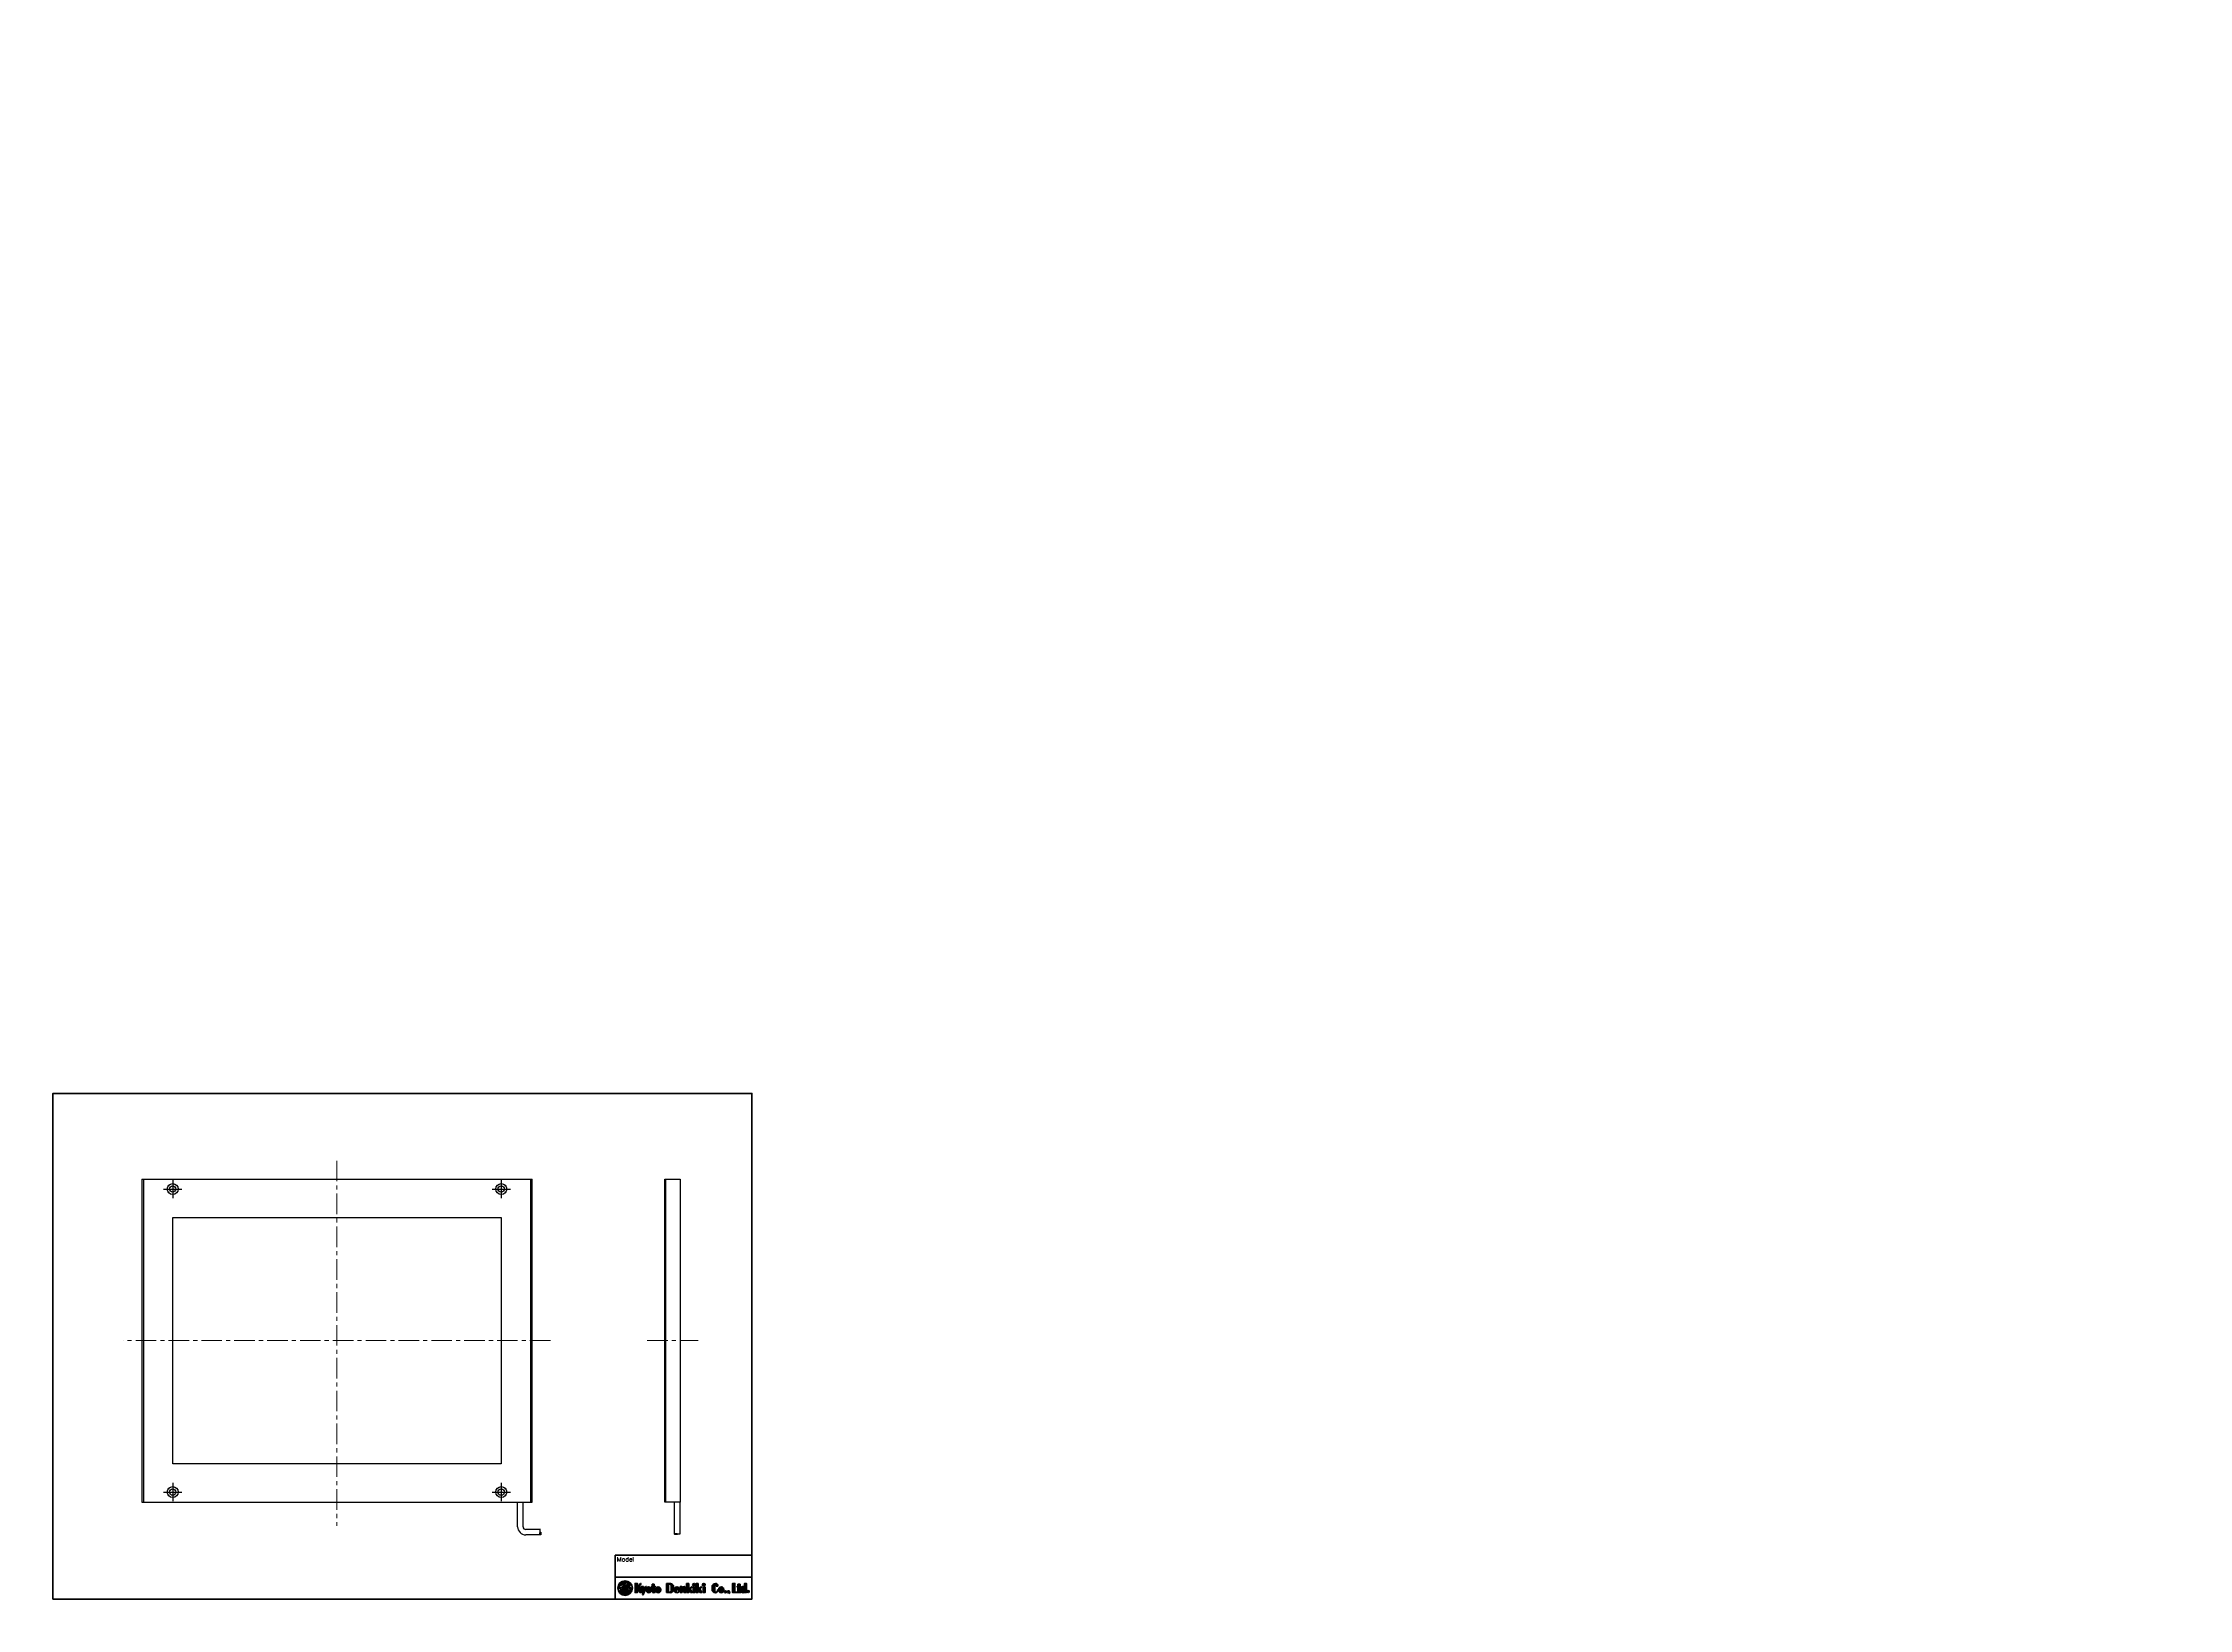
# Paper-space layout 'A3_1_3' of a CAD drawing. Header units: millimetres. Extents: x 0 to 392, y 0 to 286.
# The model-space entities are those that its viewports show. They can reach past a viewport. Long polylines and large blocks are cut down to what shows.
import ezdxf

# ---------------------------------------------------------------- set-up
doc = ezdxf.new("R2010")
doc.units = ezdxf.units.MM
doc.linetypes.add('CENTER', pattern=[2, 1.25, -0.25, 0.25, -0.25])
doc.layers.get('0').update_dxf_attribs({"lineweight": 30})
for name, color, linetype, lineweight in [('2KD_寸法１', 7, 'Continuous', 15), ('AUX', 7, 'Continuous', 40), ('PINOFF', 6, 'Continuous', 9)]:
    doc.layers.add(name, color=color, linetype=linetype, lineweight=lineweight)
doc.layers.get('PINOFF').freeze()
doc.styles.get("Standard").update_dxf_attribs({"font": 'simplex.shx', "width": 0.8, "bigfont": 'extfont.shx'})

# ---------------------------------------------------------------- blocks, each defined once
blk = doc.blocks.new('A$C58A435ED')
h = blk.add_hatch(color=256)
edge = h.paths.add_edge_path()
edge.add_ellipse((3.8, 4.2), major_axis=(2.36, 2.72), ratio=0.381944, start_angle=36.9142, end_angle=132.4984, ccw=False)
edge.add_arc((4.7, 6.4), 0.75, 47.7163, 192.9195, ccw=False)
edge.add_ellipse((3.8, 4.2), major_axis=(2.36, 2.72), ratio=0.381944, start_angle=355.1193, end_angle=374.4019, ccw=False)
edge.add_ellipse((4.2, 3.8), major_axis=(2.36, 2.72), ratio=0.381944, start_angle=320.8704, end_angle=364.8807, ccw=False)
edge.add_arc((4, -35.9), 40.1, 84.2752, 86.8987, ccw=False)
edge.add_arc((4, 4), 4, 0, 180)
edge.add_arc((4, -35.9), 40.1, 92.8389, 95.7248, ccw=False)
h = blk.add_hatch(color=256)
edge = h.paths.add_edge_path()
edge.add_arc((4, 4), 4, 180, 360)
edge.add_arc((4, 43.9), 40.1, 272.8389, 275.7248, ccw=False)
edge.add_ellipse((4.2, 3.8), major_axis=(2.36, 2.72), ratio=0.381944, start_angle=175.1193, end_angle=312.4984, ccw=False)
edge.add_ellipse((3.8, 4.2), major_axis=(2.36, 2.72), ratio=0.381944, start_angle=140.8704, end_angle=184.8807, ccw=False)
edge.add_arc((4, 43.9), 40.1, 264.2752, 266.8987, ccw=False)
h = blk.add_hatch(color=256)
edge = h.paths.add_edge_path(flags=17)
edge.add_ellipse((4.2, 3.8), major_axis=(2.36, 2.72), ratio=0.381944, start_angle=130.1847, end_angle=175.1193)
edge.add_ellipse((3.8, 4.2), major_axis=(2.36, 2.72), ratio=0.381944, start_angle=184.8807, end_angle=296.5044)
edge.add_arc((4, 43.9), 40.1, 267.8758, 271.7647, ccw=False)
h = blk.add_hatch(color=256)
edge = h.paths.add_edge_path(flags=17)
edge.add_ellipse((3.8, 4.2), major_axis=(2.36, 2.72), ratio=0.381944, start_angle=310.1847, end_angle=355.1193)
edge.add_ellipse((4.2, 3.8), major_axis=(2.36, 2.72), ratio=0.381944, start_angle=364.8807, end_angle=376.9173)
edge.add_arc((4.6, 6.4), 0.783, -118.932, 3.6503, ccw=False)
edge.add_ellipse((4.2, 3.8), major_axis=(2.36, 2.72), ratio=0.381944, start_angle=39.809, end_angle=116.5044)
edge.add_arc((4, -35.9), 40.1, 87.8758, 91.7647, ccw=False)
blk.add_circle((4, 4), 4)
for centre, radius, start, end in [((4, -35.9), 40.1, 92.8389, 95.7248), ((4, 43.9), 40.1, 264.2752, 266.8987), ((4, 43.9), 40.1, 267.8758, 271.7647), ((4, -35.9), 40.1, 87.8758, 91.7647), ((4.7, 6.4), 0.75, 46.1932, 192.9195), ((4.6, 6.4), 0.783, 241.068, 3.6503), ((4, 43.9), 40.1, 272.8389, 275.7248), ((4, -35.9), 40.1, 84.2752, 86.8987)]:
    blk.add_arc(centre, radius, start, end)
for centre, start_param, end_param in [((3.8, 4.2), 2.009737, 4.900602), ((4.2, 3.8), 1.88285, 5.049036), ((3.8, 4.2), 1.10042, 1.907443), ((4.2, 3.8), 1.14108, 1.759009), ((3.8, 4.2), 5.024443, 6.875096), ((4.2, 3.8), 5.15133, 6.96942)]:
    blk.add_ellipse(centre, major_axis=(2.36, 2.72), ratio=0.381944, start_param=start_param, end_param=end_param)
blk = doc.blocks.new('A$C7F8063EA')
for points in [[(2.4, 4.8), (3.4, 6.2), (2.9, 6.2), (1.3, 4.1), (1.3, 6.2), (0, 6.2), (0, 1.1), (1.3, 1.1), (1.3, 3.4), (1.5, 3.7), (2.6, 1.1), (4.1, 1.1)], [(4.5, 1.1), (4.1, 0), (4.4, 0), (6.2, 4.4), (5.8, 4.4), (5.2, 2.8), (4.5, 4.4), (3.4, 4.4)], [(28.2, 6.2), (28.2, 1.1), (29.4, 1.1), (29.4, 2.6), (29.5, 2.8), (30.3, 1.1), (31.3, 1.1), (30.2, 3.3), (31.3, 4.2), (31.1, 4.4), (29.4, 3), (29.4, 6.2)], [(31.8, 4.2), (31.8, 1.1), (32.9, 1.1), (32.9, 4.2)], [(33.4, 6.2), (33.4, 1.1), (34.5, 1.1), (34.5, 2.6), (34.7, 2.8), (35.5, 1.1), (36.5, 1.1), (35.4, 3.3), (36.5, 4.2), (36.3, 4.4), (34.5, 3), (34.5, 6.2)], [(37.2, 4.2), (37.2, 1.1), (38.3, 1.1), (38.3, 4.2)], [(53.4, 6.2), (53.4, 1.1), (54.7, 1.1), (56.3, 1.1), (56.3, 1.4), (54.7, 1.4), (54.7, 6.2)]]:
    blk.add_hatch(color=256).paths.add_polyline_path(points)
h = blk.add_hatch(color=256)
h.paths.add_polyline_path([(6, 2.5, 0.993056), (8.9, 2.5), (8.9, 2.9, 1.006911), (6, 2.9)])
h.paths.add_polyline_path([(7.1, 3.9, -1.045169), (7.8, 3.9), (7.8, 1.6, -1.045169), (7.1, 1.6)], flags=16)
h = blk.add_hatch(color=256)
edge = h.paths.add_edge_path()
edge.add_line((9.4, 4.2), (9.4, 1.8))
edge.add_ellipse((10, 1.8), major_axis=(0, 0.709), ratio=0.902288, start_angle=90, end_angle=180)
edge.add_line((10, 1.1), (11, 1.1))
edge.add_line((11, 1.1), (11, 1.4))
edge.add_ellipse((11, 1.9), major_axis=(0, -0.528), ratio=0.918034, start_angle=270, end_angle=360, ccw=False)
edge.add_line((10.5, 1.9), (10.5, 4.2))
edge.add_line((10.5, 4.2), (10.9, 4.2))
edge.add_line((10.9, 4.2), (10.9, 4.6))
edge.add_line((10.9, 4.6), (10.5, 4.6))
edge.add_line((10.5, 4.6), (10.5, 5.8))
edge.add_line((10.5, 5.8), (9.4, 5.8))
edge.add_line((9.4, 5.8), (9.4, 4.6))
edge.add_line((9.4, 4.6), (9.1, 4.6))
edge.add_line((9.1, 4.6), (9.1, 4.2))
edge.add_line((9.1, 4.2), (9.4, 4.2))
h = blk.add_hatch(color=256)
h.paths.add_polyline_path([(12.7, 4.4), (12.6, 4.4, 0.412198), (11.2, 2.9), (11.2, 2.5, 0.993056), (14.1, 2.5), (14.1, 2.9, 0.416232)])
h.paths.add_polyline_path([(12.3, 3.9, -1.045169), (13, 3.9), (13, 1.6, -1.045169), (12.3, 1.6)], flags=16)
h = blk.add_hatch(color=256)
edge = h.paths.add_edge_path()
edge.add_line((17.2, 1.1), (19.3, 1.1))
edge.add_ellipse((19.3, 3), major_axis=(0, -1.92), ratio=0.930559, start_angle=0, end_angle=90)
edge.add_line((21.1, 3), (21.1, 4.2))
edge.add_ellipse((19.3, 4.2), major_axis=(0, 1.92), ratio=0.930559, start_angle=270, end_angle=360)
edge.add_line((19.3, 6.2), (17.2, 6.2))
edge.add_line((17.2, 6.2), (17.2, 1.1))
edge = h.paths.add_edge_path(flags=16)
edge.add_line((18.3, 5.8), (19.1, 5.8))
edge.add_ellipse((19.1, 5.1), major_axis=(0, 0.7), ratio=0.929746, start_angle=270, end_angle=359.8389, ccw=False)
edge.add_line((19.8, 5.1), (19.8, 2.1))
edge.add_ellipse((19.1, 2.1), major_axis=(0, -0.7), ratio=0.929746, start_angle=0.1611, end_angle=90, ccw=False)
edge.add_line((19.1, 1.4), (18.3, 1.4))
edge.add_line((18.3, 1.4), (18.3, 5.8))
h = blk.add_hatch(color=256)
edge = h.paths.add_edge_path()
edge.add_line((22.9, 4.4), (22.9, 4.4))
edge.add_arc((22.9, 2.9), 1.46, 90.3946, 180)
edge.add_line((21.4, 2.9), (21.4, 2.5))
edge.add_arc((22.9, 2.5), 1.46, 180.2595, 269.3397)
edge.add_line((22.9, 1.1), (22.9, 1.1))
edge.add_arc((22.9, 2.5), 1.46, 270.6603, 354.2194)
edge.add_line((24.3, 2.4), (24.1, 2.4))
edge.add_ellipse((22.9, 2.4), major_axis=(-1.2, 0), ratio=0.941657, start_angle=90.1774, end_angle=180, ccw=False)
edge.add_arc((22.9, 1.6), 0.325, 180, 276.5641, ccw=False)
edge.add_line((22.5, 1.6), (22.5, 2.7))
edge.add_line((22.5, 2.7), (24.3, 2.7))
edge.add_line((24.3, 2.7), (24.3, 2.9))
edge.add_arc((22.9, 2.9), 1.46, 359.2107, 449.6054)
h.paths.add_polyline_path([(22.5, 3.1), (22.5, 3.9, -1.045169), (23.2, 3.9), (23.2, 3.1)], flags=16)
h = blk.add_hatch(color=256)
edge = h.paths.add_edge_path()
edge.add_line((24.7, 4.4), (24.7, 1.1))
edge.add_line((24.7, 1.1), (25.8, 1.1))
edge.add_line((25.8, 1.1), (25.8, 3.7))
edge.add_ellipse((26.2, 3.7), major_axis=(0.377, 0.217), ratio=0.907884, start_angle=60.0645, end_angle=150.0645, ccw=False)
edge.add_ellipse((26.2, 3.7), major_axis=(0, 0.404), ratio=0.965673, start_angle=270, end_angle=360, ccw=False)
edge.add_line((26.6, 3.7), (26.6, 1.1))
edge.add_line((26.6, 1.1), (27.7, 1.1))
edge.add_line((27.7, 1.1), (27.7, 3.4))
edge.add_ellipse((26.8, 3.4), major_axis=(0, 1.05), ratio=0.925613, start_angle=270, end_angle=360)
edge.add_ellipse((26.8, 4), major_axis=(-0.975, 0), ratio=0.402759, start_angle=270, end_angle=360)
edge.add_line((25.8, 4), (25.8, 4.2))
edge.add_line((25.8, 4.2), (25.6, 4.4))
edge.add_line((25.6, 4.4), (24.7, 4.4))
h = blk.add_hatch(color=256)
edge = h.paths.add_edge_path()
edge.add_ellipse((32.3, 5.5), major_axis=(-0.803, 0), ratio=0.880683, start_angle=0, end_angle=360)
h = blk.add_hatch(color=256)
edge = h.paths.add_edge_path()
edge.add_ellipse((37.6, 5.5), major_axis=(-0.803, 0), ratio=0.880683, start_angle=0, end_angle=360)
h = blk.add_hatch(color=256)
edge = h.paths.add_edge_path()
edge.add_arc((44, 5.4), 0.402, 0, 180, ccw=False)
edge.add_line((44.4, 5.4), (44.4, 4.6))
edge.add_line((44.4, 4.6), (45.4, 4.6))
edge.add_ellipse((44, 4.6), major_axis=(0, 1.59), ratio=0.861671, start_angle=270, end_angle=360)
edge.add_ellipse((44, 4.4), major_axis=(-1.84, 0), ratio=0.958258, start_angle=270, end_angle=360)
edge.add_line((42.2, 4.4), (42.2, 2.8))
edge.add_ellipse((44, 2.8), major_axis=(-1.84, 0), ratio=0.958258, start_angle=0, end_angle=90)
edge.add_ellipse((44, 2.6), major_axis=(0, -1.59), ratio=0.859541, start_angle=0, end_angle=90)
edge.add_line((45.4, 2.6), (45.1, 2.6))
edge.add_line((45.1, 2.6), (45.1, 2.1))
edge.add_ellipse((44.5, 2.1), major_axis=(0, -0.689), ratio=0.905354, start_angle=0, end_angle=90, ccw=False)
edge.add_line((44.5, 1.4), (44.1, 1.4))
edge.add_ellipse((44.1, 1.9), major_axis=(0, 0.516), ratio=0.975773, start_angle=90, end_angle=180, ccw=False)
edge.add_line((43.6, 1.9), (43.6, 5.4))
h = blk.add_hatch(color=256)
h.paths.add_polyline_path([(45.7, 2.5, 0.409357), (47.2, 1.1), (47.2, 1.1, 0.409404), (48.7, 2.5), (48.7, 2.9, 1.006911), (45.7, 2.9)])
h.paths.add_polyline_path([(46.9, 3.9, -1), (47.5, 3.9), (47.5, 1.6, -1), (46.9, 1.6)], flags=16)
h = blk.add_hatch(color=256)
edge = h.paths.add_edge_path()
edge.add_ellipse((49.5, 1.6), major_axis=(-0.65, 0), ratio=0.820872, start_angle=0, end_angle=360)
h = blk.add_hatch(color=256)
edge = h.paths.add_edge_path()
edge.add_ellipse((51.1, 1.6), major_axis=(-0.65, 0), ratio=0.820872, start_angle=178.569, end_angle=477.5428)
edge.add_ellipse((51.3, 1.1), major_axis=(0, -0.409), ratio=0.251102, start_angle=0, end_angle=84.6433, ccw=False)
edge.add_ellipse((51.3, 1.4), major_axis=(0, -0.72), ratio=0.731271, start_angle=0, end_angle=90)
edge.add_ellipse((51.7, 1.4), major_axis=(0, 0.202), ratio=0.432391, start_angle=270, end_angle=339.5604)
edge.add_ellipse((51.7, 1.4), major_axis=(0, 0.202), ratio=0.432391, start_angle=339.5604, end_angle=340.2548, ccw=False)
h = blk.add_hatch(color=256)
edge = h.paths.add_edge_path()
edge.add_line((56, 4.2), (56.3, 4.2))
edge.add_line((56.3, 4.2), (56.3, 1.8))
edge.add_ellipse((57, 1.8), major_axis=(0, 0.709), ratio=0.902288, start_angle=90, end_angle=180)
edge.add_line((57, 1.1), (58, 1.1))
edge.add_line((58, 1.1), (58, 1.4))
edge.add_ellipse((58, 1.9), major_axis=(0, -0.528), ratio=0.918034, start_angle=270, end_angle=360, ccw=False)
edge.add_line((57.5, 1.9), (57.5, 4.2))
edge.add_line((57.5, 4.2), (57.8, 4.2))
edge.add_line((57.8, 4.2), (57.8, 4.6))
edge.add_line((57.8, 4.6), (57.5, 4.6))
edge.add_line((57.5, 4.6), (57.5, 5.8))
edge.add_line((57.5, 5.8), (56.3, 5.8))
edge.add_line((56.3, 5.8), (56.3, 4.6))
edge.add_line((56.3, 4.6), (56, 4.6))
edge.add_line((56, 4.6), (56, 4.2))
h = blk.add_hatch(color=256)
edge = h.paths.add_edge_path()
edge.add_line((61, 6.2), (60, 6.2))
edge.add_line((60, 6.2), (60, 4))
edge.add_ellipse((59.4, 3.2), major_axis=(0, -1.25), ratio=0.700546, start_angle=140.5626, end_angle=180)
edge.add_line((59.4, 4.4), (59, 4.4))
edge.add_ellipse((59, 3.2), major_axis=(0, -1.25), ratio=0.700546, start_angle=180, end_angle=270)
edge.add_line((58.1, 3.2), (58.1, 2.3))
edge.add_ellipse((59, 2.3), major_axis=(0, 1.25), ratio=0.700546, start_angle=90, end_angle=180)
edge.add_line((59, 1.1), (59.4, 1.1))
edge.add_ellipse((59.4, 2.3), major_axis=(0, 1.25), ratio=0.700546, start_angle=180, end_angle=219.4374)
edge.add_line((60, 1.5), (60, 1.1))
edge.add_line((60, 1.1), (61, 1.1))
edge.add_line((61, 1.1), (61, 6.2))
h.paths.add_polyline_path([(60, 1.7, -1), (59.2, 1.7), (59.2, 3.8, -1), (60, 3.8)], flags=16)
h = blk.add_hatch(color=256)
edge = h.paths.add_edge_path()
edge.add_ellipse((62, 1.7), major_axis=(-0.582, 0), ratio=0.959913, start_angle=0, end_angle=360)
for p, q in [((0, 6.2), (1.3, 6.2)), ((0, 1.1), (1.3, 1.1)), ((2.9, 6.2), (1.3, 4.1)), ((1.5, 3.7), (1.3, 3.4)), ((2.6, 1.1), (1.5, 3.7)), ((3.4, 6.2), (2.4, 4.8)), ((4.1, 1.1), (2.4, 4.8)), ((4.1, 1.1), (2.6, 1.1)), ((2.9, 6.2), (3.4, 6.2)), ((3.4, 4.4), (4.5, 1.1)), ((3.4, 4.4), (4.5, 4.4)), ((3.4, 4.4), (4.5, 4.4)), ((4.1, 0), (4.5, 1.1)), ((4.1, 0), (4.4, 0)), ((4.4, 0), (6.2, 4.4)), ((4.5, 4.4), (5.2, 2.8)), ((5.2, 2.8), (5.8, 4.4)), ((5.8, 4.4), (6.2, 4.4)), ((6, 2.9), (6, 2.5)), ((8.9, 2.9), (8.9, 2.5)), ((9.1, 4.6), (9.1, 4.2)), ((9.1, 4.6), (9.1, 4.2)), ((9.1, 4.2), (9.4, 4.2)), ((9.1, 4.2), (9.4, 4.2)), ((9.4, 5.8), (10.5, 5.8)), ((9.4, 5.8), (9.4, 4.6)), ((9.4, 4.2), (9.4, 1.8)), ((10, 1.1), (11, 1.1)), ((11, 1.1), (10, 1.1)), ((10.5, 5.8), (10.5, 4.6)), ((10.5, 4.2), (10.9, 4.2)), ((10.5, 4.2), (10.9, 4.2)), ((10.5, 4.2), (10.5, 1.9)), ((11, 1.4), (11, 1.1)), ((11, 1.4), (11, 1.1)), ((11, 1.1), (11, 1.1)), ((11.2, 2.9), (11.2, 2.5)), ((12.6, 4.4), (12.7, 4.4)), ((12.7, 1.1), (12.7, 1.1)), ((14.1, 2.9), (14.1, 2.5)), ((17.2, 6.2), (19.3, 6.2)), ((17.2, 1.1), (17.2, 6.2)), ((17.2, 1.1), (17.2, 6.2)), ((17.2, 6.2), (19.3, 6.2)), ((17.2, 1.1), (19.3, 1.1)), ((17.2, 1.1), (19.3, 1.1)), ((18.3, 5.8), (18.3, 1.4)), ((18.3, 1.4), (18.3, 5.8)), ((18.3, 5.8), (19.1, 5.8)), ((18.3, 1.4), (19.1, 1.4)), ((19.8, 5.1), (19.8, 2.1)), ((21.1, 4.2), (21.1, 3)), ((21.4, 2.9), (21.4, 2.5)), ((22.5, 3.1), (23.2, 3.1)), ((22.5, 2.7), (24.3, 2.7)), ((22.9, 4.4), (22.9, 4.4)), ((22.9, 1.1), (22.9, 1.1)), ((22.9, 1.1), (22.9, 1.1)), ((24.1, 2.4), (24.3, 2.4)), ((24.3, 2.9), (24.3, 2.7)), ((24.7, 4.4), (25.6, 4.4)), ((24.7, 1.1), (24.7, 4.4)), ((24.7, 4.4), (25.6, 4.4)), ((24.7, 4.4), (25.6, 4.4)), ((24.7, 1.1), (24.7, 4.4)), ((24.7, 4.4), (25.6, 4.4)), ((24.7, 1.1), (25.8, 1.1)), ((24.7, 1.1), (25.8, 1.1)), ((25.8, 4.2), (25.6, 4.4)), ((25.8, 4.2), (25.6, 4.4)), ((25.8, 4), (25.8, 4.2)), ((25.8, 4), (25.8, 4.2)), ((25.8, 4.2), (25.8, 4)), ((25.8, 1.1), (25.8, 3.7)), ((25.8, 1.1), (25.8, 3.7)), ((26.6, 1.1), (26.6, 3.7)), ((26.6, 1.1), (26.6, 3.7)), ((26.6, 1.1), (27.7, 1.1)), ((26.6, 1.1), (27.7, 1.1)), ((27.7, 1.1), (27.7, 3.4)), ((27.7, 1.1), (27.7, 3.4)), ((28.2, 6.2), (29.4, 6.2)), ((28.2, 6.2), (28.2, 1.1)), ((29.4, 6.2), (28.2, 6.2)), ((28.2, 1.1), (29.4, 1.1)), ((28.2, 1.1), (29.4, 1.1)), ((29.4, 3), (29.4, 6.2)), ((31.2, 4.4), (29.4, 3)), ((29.5, 2.8), (29.4, 2.6)), ((29.4, 1.1), (29.4, 2.6)), ((30.3, 1.1), (29.5, 2.8)), ((31.3, 4.2), (30.2, 3.3)), ((31.3, 1.1), (30.2, 3.3)), ((30.3, 1.1), (31.3, 1.1)), ((31.1, 4.4), (31.3, 4.2)), ((31.8, 1.1), (32.9, 1.1)), ((33.4, 6.2), (34.5, 6.2)), ((33.4, 6.2), (33.4, 1.1)), ((34.5, 6.2), (33.4, 6.2)), ((33.4, 1.1), (34.5, 1.1)), ((33.4, 1.1), (34.5, 1.1)), ((34.5, 3), (34.5, 6.2)), ((36.3, 4.4), (34.5, 3)), ((34.7, 2.8), (34.5, 2.6)), ((34.5, 1.1), (34.5, 2.6)), ((35.5, 1.1), (34.7, 2.8)), ((36.5, 4.2), (35.4, 3.3)), ((36.5, 1.1), (35.4, 3.3)), ((35.5, 1.1), (36.5, 1.1)), ((36.3, 4.4), (36.5, 4.2)), ((37.2, 1.1), (38.3, 1.1)), ((37.5, 6.2), (37.6, 6.2)), ((37.5, 6.2), (37.5, 6.2)), ((37.5, 4.8), (37.5, 4.8)), ((42.2, 4.4), (42.2, 4.4)), ((42.2, 4.4), (42.2, 2.8)), ((43.6, 5.4), (43.6, 1.9)), ((43.6, 5.4), (43.6, 1.9)), ((44.1, 1.4), (44.5, 1.4)), ((44.1, 1.4), (44.5, 1.4)), ((44.4, 4.6), (44.4, 5.4)), ((44.4, 4.6), (44.4, 5.4)), ((45.4, 4.6), (44.4, 4.6)), ((44.4, 4.6), (45.4, 4.6)), ((45.4, 2.6), (45.1, 2.6)), ((45.1, 2.6), (45.1, 2.1)), ((45.4, 2.6), (45.1, 2.6)), ((45.1, 2.6), (45.1, 2.1)), ((45.7, 2.9), (45.7, 2.5)), ((47.2, 1.1), (47.2, 1.1)), ((48.7, 2.9), (48.7, 2.5)), ((51.8, 1.6), (51.8, 1.6)), ((53.4, 6.2), (54.7, 6.2)), ((53.4, 1.1), (56.3, 1.1)), ((54.7, 1.4), (54.7, 2)), ((56, 4.6), (56, 4.2)), ((56, 4.6), (56, 4.2)), ((56, 4.2), (56.3, 4.2)), ((56, 4.2), (56.3, 4.2)), ((56.3, 5.8), (57.5, 5.8)), ((56.3, 5.8), (56.3, 4.6)), ((56.3, 4.2), (56.3, 1.8)), ((58, 1.1), (57, 1.1)), ((57.5, 5.8), (57.5, 4.6)), ((57.5, 4.2), (57.8, 4.2)), ((57.5, 4.2), (57.8, 4.2)), ((57.5, 4.2), (57.5, 1.9)), ((58, 1.4), (58, 1.1)), ((58, 1.4), (58, 1.1)), ((58, 1.1), (58, 1.4)), ((58.1, 3.2), (58.1, 2.4)), ((58.1, 3.2), (58.1, 2.3)), ((59.4, 4.4), (59, 4.4)), ((59, 1.1), (59.4, 1.1)), ((59.2, 3.8), (59.2, 1.7)), ((59.2, 3.8), (59.2, 1.7)), ((60, 6.2), (61, 6.2)), ((60, 6.2), (61, 6.2)), ((61, 1.1), (61, 2)), ((61, 1.1), (61, 2)), ((62, 2.2), (62, 2.2)), ((62, 1.1), (62, 1.1)), ((62.6, 1.7), (62.6, 1.7))]:
    blk.add_line(p, q)
for points in [[(1.3, 3.4), (1.3, 1.1), (0, 1.1), (0, 6.2), (1.3, 6.2), (1.3, 4.1)], [(7.1, 3.9), (7.1, 1.6)], [(7.8, 1.5), (7.8, 3.9)], [(9.1, 4.2), (9.1, 4.6), (9.4, 4.6)], [(9.1, 4.2), (9.1, 4.6), (9.4, 4.6)], [(10.5, 4.6), (10.9, 4.6), (10.9, 4.2)], [(10.5, 4.6), (10.9, 4.6), (10.9, 4.2)], [(12.3, 3.9), (12.3, 1.6)], [(13, 1.5), (13, 3.9)], [(22.5, 3.9), (22.5, 3.1)], [(22.5, 2.7), (22.5, 1.6)], [(23.2, 3.1), (23.2, 3.9)], [(46.9, 3.9), (46.9, 1.6)], [(47.5, 3.9), (47.5, 1.6)], [(54.7, 1.1), (53.4, 1.1), (53.4, 6.2), (54.7, 6.2), (54.7, 1.4)], [(54.7, 1.1), (56.3, 1.1), (56.3, 1.4), (54.7, 1.4)], [(56.3, 4.2), (56, 4.2), (56, 4.6), (56.3, 4.6)], [(56.3, 4.2), (56, 4.2), (56, 4.6), (56.3, 4.6)], [(57.5, 4.6), (57.8, 4.6), (57.8, 4.2), (57.5, 4.2)], [(57.5, 4.6), (57.8, 4.6), (57.8, 4.2), (57.5, 4.2)], [(60, 4), (60, 6.2), (61, 6.2), (61, 1.1), (60, 1.1), (60, 1.5)], [(60, 4), (60, 6.2), (61, 6.2), (61, 1.1), (60, 1.1), (60, 1.5)], [(60, 1.7), (60, 3.8)], [(60, 1.7), (60, 3.8)]]:
    blk.add_lwpolyline(points)
for points in [[(31.8, 4.2), (32.9, 4.2), (32.9, 1.1), (31.8, 1.1)], [(37.2, 4.2), (38.3, 4.2), (38.3, 1.1), (37.2, 1.1)]]:
    blk.add_lwpolyline(points, close=True)
for centre, radius, start, end in [((7.5, 2.9), 1.46, 359.2107, 180), ((7.5, 2.5), 1.46, 179.5961, 359.6054), ((7.5, 3.9), 0.325, 354.9391, 180), ((7.5, 1.6), 0.325, 180, 5.0609), ((12.6, 2.9), 1.46, 359.2107, 180), ((12.6, 2.5), 1.46, 179.5961, 359.6054), ((12.6, 3.9), 0.325, 354.9391, 180), ((12.6, 1.6), 0.325, 180, 5.0609), ((22.9, 2.9), 1.46, 359.2107, 180), ((22.9, 2.5), 1.46, 179.7405, 354.2194), ((22.9, 3.9), 0.325, 354.9391, 180), ((22.9, 1.6), 0.325, 180, 273.149), ((44, 5.4), 0.402, 0, 180), ((47.2, 2.9), 1.46, 359.2107, 180), ((47.2, 2.5), 1.46, 179.5961, 359.6054), ((47.2, 3.9), 0.325, 0, 180), ((47.2, 1.6), 0.325, 180, 360), ((59.6, 3.8), 0.411, 0, 180), ((59.6, 1.7), 0.411, 180, 0)]:
    blk.add_arc(centre, radius, start, end)
for centre, major_axis, ratio, start_param, end_param in [((10, 1.8), (0, 0.709), 0.902288, 1.570796, 3.141593), ((11, 1.9), (0, -0.528), 0.918034, 4.712389, 6.283185), ((19.1, 5.1), (0, 0.7), 0.929746, 4.712389, 6.280162), ((19.3, 4.2), (0, 1.92), 0.930559, 4.712389, 6.283185), ((22.9, 2.4), (-1.2, 0), 0.941657, 1.573713, 3.141593), ((26.8, 4), (-0.975, 0), 0.402759, 4.712389, 6.283185), ((26.2, 3.7), (0, 0.404), 0.965673, 4.712389, 6.283185), ((26.8, 3.4), (0, 1.05), 0.925613, 4.712389, 6.283185), ((44, 4.4), (-1.84, 0), 0.958258, 4.712389, 6.283185), ((44.1, 1.9), (0, 0.516), 0.975773, 1.570796, 3.141593), ((44, 4.6), (0, 1.59), 0.861671, 4.712389, 6.283185), ((44, 2.6), (0, -1.59), 0.859541, 0, 1.570796), ((44.5, 2.1), (0, -0.689), 0.905354, 0, 1.570796), ((51.1, 1.6), (-0.65, 0), 0.820872, 3.11117, 8.258473), ((51.3, 1.4), (0, -0.72), 0.731271, 0, 1.570796), ((51.3, 1.1), (0, -0.409), 0.251102, 0, 1.547256), ((51.7, 1.4), (0, 0.202), 0.432391, 4.712389, 5.59034), ((57, 1.8), (0, 0.709), 0.902288, 1.570796, 3.141593), ((58, 1.9), (0, -0.528), 0.918034, 4.712389, 6.283185), ((59, 3.2), (0, -1.25), 0.700546, 3.141592, 4.712389), ((59.4, 2.3), (0, 1.25), 0.700546, 3.141592, 4.006894)]:
    blk.add_ellipse(centre, major_axis=major_axis, ratio=ratio, start_param=start_param, end_param=end_param)
at = {"extrusion": (0, 0, -1)}
for centre, major_axis, ratio, start_param, end_param in [((19.1, 2.1), (0, -0.7), 0.929746, 4.712389, 6.280162), ((19.3, 3), (0, -1.92), 0.930559, 4.712389, 6.283185), ((26.2, 3.7), (0.377, 0.217), 0.907884, 3.706835, 5.194113), ((44, 2.8), (-1.84, 0), 0.958258, 4.712389, 6.283185), ((59, 2.3), (0, 1.25), 0.700546, 3.141592, 4.712389), ((59.4, 3.2), (0, -1.25), 0.700546, 3.141592, 4.006894)]:
    blk.add_ellipse(centre, major_axis=major_axis, ratio=ratio, start_param=start_param, end_param=end_param, dxfattribs=at)
for centre, major_axis, ratio in [((32.3, 5.5), (-0.803, 0), 0.880683), ((37.6, 5.5), (-0.803, 0), 0.880683), ((49.5, 1.6), (-0.65, 0), 0.820872), ((62, 1.7), (-0.582, 0), 0.959913)]:
    blk.add_ellipse(centre, major_axis=major_axis, ratio=ratio)
blk = doc.blocks.new('A$C1B81619F')
for p, q in [((-8.4, 0), (-8, 0)), ((-8.4, -177), (-8.4, 0)), ((-8, 0), (0, 0)), ((-8, -177), (-8, 0)), ((-8, 0), (-8, -177)), ((0, 0), (0, -177)), ((-8, -177), (-8.4, -177)), ((0, -177), (-8, -177)), ((-3, -185), (-3, -177)), ((-3, -194.6), (-3, -185)), ((0, -185), (0, -177)), ((0, -194.6), (0, -185))]:
    blk.add_line(p, q)
for points in [[(-3, -194.55), (-2.9972, -194.5151), (-2.9886, -194.4805), (-2.9745, -194.4465), (-2.9548, -194.4132), (-2.9297, -194.381), (-2.8995, -194.35), (-2.8644, -194.3206), (-2.8245, -194.2929), (-2.7803, -194.2672), (-2.7321, -194.2436), (-2.6801, -194.2223), (-2.625, -194.2036), (-2.5669, -194.1875), (-2.5065, -194.1741), (-2.4441, -194.1636), (-2.3803, -194.1561), (-2.3154, -194.1515), (-2.25, -194.15), (-2.1846, -194.1515), (-2.1197, -194.1561), (-2.0559, -194.1636), (-1.9935, -194.1741), (-1.9331, -194.1875), (-1.875, -194.2036), (-1.8199, -194.2223), (-1.7679, -194.2436), (-1.7197, -194.2672), (-1.6755, -194.2929), (-1.6356, -194.3206), (-1.6005, -194.35), (-1.5703, -194.381), (-1.5452, -194.4132), (-1.5255, -194.4465), (-1.5114, -194.4805), (-1.5028, -194.5151), (-1.5, -194.55)], [(-1.5, -194.55), (-1.5114, -194.5934), (-1.5453, -194.6355), (-1.6005, -194.675), (-1.6755, -194.7107), (-1.7679, -194.7415), (-1.875, -194.7665), (-1.9935, -194.7849), (-2.1198, -194.7962), (-2.25, -194.8), (-2.3803, -194.7962), (-2.5065, -194.7849), (-2.625, -194.7665), (-2.7321, -194.7415), (-2.8246, -194.7107), (-2.8995, -194.675), (-2.9548, -194.6355), (-2.9886, -194.5934), (-3, -194.55)], [(-1.5, -194.55), (-1.4886, -194.5066), (-1.4548, -194.4645), (-1.3995, -194.425), (-1.3246, -194.3893), (-1.2321, -194.3585), (-1.125, -194.3335), (-1.0065, -194.3151), (-0.8803, -194.3038), (-0.75, -194.3), (-0.6198, -194.3038), (-0.4935, -194.3151), (-0.375, -194.3335), (-0.2679, -194.3585), (-0.1755, -194.3893), (-0.1005, -194.425), (-0.0453, -194.4645), (-0.0114, -194.5066), (0, -194.55)]]:
    blk.add_lwpolyline(points)
blk = doc.blocks.new('A$C23C62208')
for p, q in [((-107, 0), (107, 0)), ((-107, 0), (-107, -177)), ((-106, 0), (-106, -177)), ((106, 0), (106, -177)), ((107, -177), (107, 0)), ((-95, -5.5), (-85, -5.5)), ((-90, -0.5), (-90, -10.5)), ((85, -5.5), (95, -5.5)), ((90, -0.5), (90, -10.5)), ((-90, -21), (90, -21)), ((-90, -156), (-90, -21)), ((90, -21), (90, -156)), ((90, -156), (-90, -156)), ((-95, -171.5), (-85, -171.5)), ((-90, -166.5), (-90, -176.5)), ((85, -171.5), (95, -171.5)), ((90, -166.5), (90, -176.5)), ((-107, -177), (107, -177)), ((99, -190.5), (99, -177)), ((102, -190.5), (102, -177)), ((111.6, -192), (103.5, -192)), ((111.6, -195), (103.5, -195))]:
    blk.add_line(p, q)
for points in [[(111.55, -195), (111.5151, -194.9972), (111.4805, -194.9886), (111.4465, -194.9745), (111.4132, -194.9548), (111.381, -194.9297), (111.35, -194.8995), (111.3206, -194.8644), (111.2929, -194.8245), (111.2672, -194.7803), (111.2436, -194.7321), (111.2223, -194.6801), (111.2036, -194.625), (111.1875, -194.5669), (111.1741, -194.5065), (111.1636, -194.4441), (111.1561, -194.3803), (111.1515, -194.3154), (111.15, -194.25), (111.1515, -194.1846), (111.1561, -194.1197), (111.1636, -194.0559), (111.1741, -193.9935), (111.1875, -193.9331), (111.2036, -193.875), (111.2223, -193.8199), (111.2436, -193.7679), (111.2672, -193.7197), (111.2929, -193.6755), (111.3206, -193.6356), (111.35, -193.6005), (111.381, -193.5703), (111.4132, -193.5452), (111.4465, -193.5255), (111.4805, -193.5114), (111.5151, -193.5028), (111.55, -193.5)], [(111.55, -193.5), (111.5066, -193.4886), (111.4645, -193.4548), (111.425, -193.3995), (111.3893, -193.3246), (111.3585, -193.2321), (111.3335, -193.125), (111.3151, -193.0065), (111.3038, -192.8803), (111.3, -192.75), (111.3038, -192.6198), (111.3151, -192.4935), (111.3335, -192.375), (111.3585, -192.2679), (111.3893, -192.1755), (111.425, -192.1005), (111.4645, -192.0453), (111.5066, -192.0114), (111.55, -192)], [(111.55, -193.5), (111.5934, -193.5114), (111.6355, -193.5453), (111.675, -193.6005), (111.7107, -193.6755), (111.7415, -193.7679), (111.7665, -193.875), (111.7849, -193.9935), (111.7962, -194.1198), (111.8, -194.25), (111.7962, -194.3803), (111.7849, -194.5065), (111.7665, -194.625), (111.7415, -194.7321), (111.7107, -194.8246), (111.675, -194.8995), (111.6355, -194.9548), (111.5934, -194.9886), (111.55, -195)]]:
    blk.add_lwpolyline(points)
for centre, radius in [((-90, -5.5), 3), ((-90, -5.5), 1.75), ((90, -5.5), 3), ((90, -5.5), 1.75), ((-90, -171.5), 3), ((-90, -171.5), 1.75), ((90, -171.5), 3), ((90, -171.5), 1.75)]:
    blk.add_circle(centre, radius)
for radius in [4.5, 1.5]:
    blk.add_arc((103.5, -190.5), radius, 180, 270)

msp = doc.modelspace()

# ---------------------------------------------------------------- linework, layer by layer
at = {"layer": '2KD_寸法１', "color": 2, "linetype": 'CENTER'}
for p, q in [((159.623, 244.103), (159.623, 44.103)), ((276.623, 145.603), (42.623, 145.603)), ((329.618, 145.603), (357.628, 145.603))]:
    msp.add_line(p, q, dxfattribs=at)
at = {"layer": 'AUX', "lineweight": 70}
for p, q in [((312, 28), (312, 16)), ((312, 28), (312, 16)), ((312, 28), (312, 16)), ((312, 28), (387, 28)), ((312, 16), (312, 4)), ((312, 16), (312, 4)), ((312, 16), (312, 4)), ((312, 16), (387, 16))]:
    msp.add_line(p, q, dxfattribs=at)
msp.add_lwpolyline([(4, 4), (387, 4), (387, 281), (4, 281)], close=True, dxfattribs=at)

# ---------------------------------------------------------------- block references
for name, p in [('A$C23C62208', (159.623, 234.103)), ('A$C1B81619F', (347.623, 234.103))]:
    msp.add_blockref(name, p)
at = {"layer": 'AUX'}
for name, p in [('A$C58A435ED', (313.5, 6)), ('A$C7F8063EA', (323, 6.389))]:
    msp.add_blockref(name, p, dxfattribs=at)

# ---------------------------------------------------------------- texts
at = {"layer": 'AUX', "lineweight": 20}
msp.add_text('Model', height=2.5, dxfattribs=at).set_placement((313, 24.5))

psp = doc.layouts.new('A3_1_3')

# ---------------------------------------------------------------- viewports
at = {"layer": 'PINOFF', "color": 7, "lineweight": 0}
psp.add_viewport(center=(195.5, 142.5), size=(392, 286), view_center_point=(586.5, 427.5), view_height=857.99999, dxfattribs=at)

doc.saveas('drawing.dxf')
